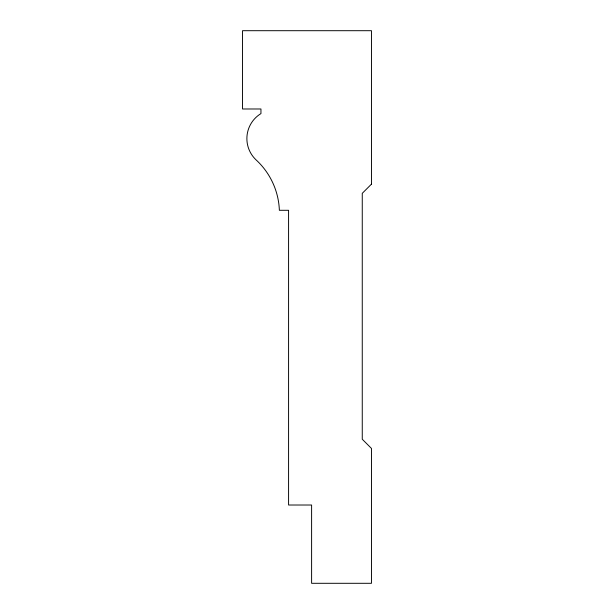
<?xml version="1.0" encoding="UTF-8"?>
<svg xmlns="http://www.w3.org/2000/svg" width="614" height="614" viewBox="0 0 614 614"><rect width="100%" height="100%" fill="white"/><g stroke="black" fill="none" stroke-linecap="round" stroke-linejoin="round"><path stroke-width="0.92" d="M371.47 184.123L362.26 193.333L362.26 439.233L371.47 448.443L371.47 583.3L311.605 583.3L311.605 505.015L288.58 505.015L288.58 210.295L279.37 210.295A72.291 72.291 0 0 0 255.992 159.809A29.257 29.257 0 0 1 260.95 113.59L260.95 108.985L242.53 108.985L242.53 30.7L371.47 30.7L371.47 184.123"/></g></svg>
